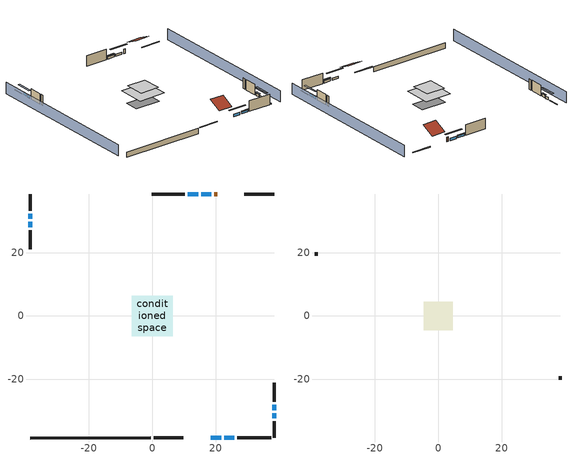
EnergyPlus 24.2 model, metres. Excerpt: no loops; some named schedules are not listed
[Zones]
conditioned space
 floor adiabatic (AdiabaticFloorConstruction): -6.44,-6.44 -6.44,6.44 6.44,6.44 6.44,-6.44 z2.74
 floor foundation (Slab1 construction): -6.11,-3.39 -6.11,3.39 6.11,3.39 6.11,-3.39 z-2.13
 wall outside (RimJoist1 construction): 0.4,-38.54 9.82,-38.54 z0.3:0.61
 wall outside (RimJoist2 construction): -38.54,38.54 -38.54,33.3 z0.3:0.61
 wall outside (RimJoist3 construction): 38.54,38.54 29.12,38.54 z0.3:0.61
 wall outside (RimJoist4 construction): 38.54,-38.54 38.54,-33.3 z0.3:0.61
 wall outside (AdiabaticWallConstruction 1): 20.46,38.54 19.54,38.54 z0.3:2.34
 wall outside (AdiabaticWallConstruction): 18.48,-38.54 21.74,-38.54 / 22.67,-38.54 25.93,-38.54 z0.3:1.4; -38.54,32.37 -38.54,30.65 / -38.54,29.72 -38.54,28.01 / 38.54,-32.37 38.54,-30.65 / 38.54,-29.72 38.54,-28.01 z0.3:1.46; 18.61,38.54 15.41,38.54 z0.3:1.37; 14.48,38.54 11.17,38.54 z0.3:1.43
 wall outside (Wall1 construction): 26.86,-38.54 37.61,-38.54 z0.3:5.18
 wall outside (Wall2 construction): -38.54,27.08 -38.54,21.11 z0.3:5.18
 wall outside (Wall3 construction): 10.24,38.54 -0.13,38.54 z0.3:5.18
 wall outside (Wall4 construction): 38.54,-27.08 38.54,-21.11 z0.3:5.18
 wall foundation (FoundationWall1 construction): -38.54,-38.54 -0.53,-38.54 z-2.13:0.3
 window (WindowConstruction): 18.48,-38.54 21.74,-38.54 z0.3:1.4
 window (WindowConstruction 1): 22.67,-38.54 25.93,-38.54 z0.3:1.4
 window (WindowConstruction 2): -38.54,32.37 -38.54,30.65 z0.3:1.46
 window (WindowConstruction 3): -38.54,29.72 -38.54,28.01 z0.3:1.46
 window (WindowConstruction 4): 18.61,38.54 15.41,38.54 z0.3:1.37
 window (WindowConstruction 5): 14.48,38.54 11.17,38.54 z0.3:1.43
 window (WindowConstruction 6): 38.54,-32.37 38.54,-30.65 z0.3:1.46
 window (WindowConstruction 7): 38.54,-29.72 38.54,-28.01 z0.3:1.46
 door (Door): 20.46,38.54 19.54,38.54 z0.3:2.34
 ceiling adiabatic (AdiabaticFloorConstruction): 6.44,-6.44 6.44,6.44 -6.44,6.44 -6.44,-6.44 z2.74
attic - vented
 floor to conditioned space (Floor1 construction Reversed): -4.55,-4.55 -4.55,4.55 4.55,4.55 4.55,-4.55 z5.18
 wall outside (Wall5 construction): -38.54,20.18 -38.54,19 z0.3:5.18
 wall outside (Wall6 construction): 38.54,-20.18 38.54,-19 z0.3:5.18
 roof outside (Roof1 construction): 17.55,-38.54,5.18 17.55,-32.45,8.23 10.74,-32.45,8.23 10.74,-38.54,5.18
 roof outside (Roof2 construction): 21.38,38.54,5.18 21.38,32.45,8.23 28.19,32.45,8.23 28.19,38.54,5.18
shading: -43.11,38.54 -43.11,-38.54 / 43.11,-38.54 43.11,38.54 z0:5.18; 24.49,-38.54 15.74,-38.54 15.74,-39.15 24.49,-39.15 z4.15; 26.24,-38.54 22.37,-38.54 22.37,-39.15 26.24,-39.15 z1.71; -38.54,27.91 -38.54,35.11 -39.15,35.11 -39.15,27.91 z4.21; -38.54,27.7 -38.54,30.03 -39.15,30.03 -39.15,27.7 z1.77; 12.66,38.54 21.36,38.54 21.36,39.15 12.66,39.15 z4.11; 10.86,38.54 14.78,38.54 14.78,39.15 10.86,39.15 z1.74; 38.54,-27.91 38.54,-35.11 39.15,-35.11 39.15,-27.91 z4.21; 38.54,-27.7 38.54,-30.03 39.15,-30.03 39.15,-27.7 z1.77
[Building]
Building 1: Terrain=Suburbs
[Site:Location]
Columbus Port Colum_OH_USA: Latitude {deg}=39.99; Longitude {deg}=-82.88; Time Zone {hr}=-5; Elevation {m}=249
[Site:GroundTemperature:Shallow]
7.622, 5.57623, 5.4124, 6.38322, 10.2805, 14.1597, 17.5227, 19.653, 19.834, 18.1013, 14.8241, 11.0639
[Site:WaterMainsTemperature]
Calculation Method=Schedule; Temperature Schedule=mains temperature schedule
[Material] Roughness=Rough; Thermal Absorptance=0.9
Name | Thickness {m} | Conductivity {W/m-K} | Density {kg/m3} | Specific Heat {J/kg-K} | Solar Absorptance | Visible Absorptance
asphalt or fiberglass shingles | 0.00635 | 0.162714 | 1121.4 | 1465.45 | 0.85 | 0.85
ceiling loosefill ins | 0.169333 | 0.0480833 | 16.02 | 1046.75 | 0.7 | 0.7
ceiling stud and cavity | 0.1397 | 0.0824711 | 65.682 | 1177.47 | 0.7 | 0.7
concrete 4.0 in. | 0.1016 | 1.803125 | 2242.8 | 837.4 | 0.7 | 0.7
concrete 8.0 in. | 0.2032 | 1.803125 | 2242.8 | 837.4 | 0.7 | 0.7
door material | 0.04445 | 0.0612267 | 512.64 | 1214.23 | 0.7 | 0.7
exterior vertical ins | 0.077724 | 0.029427 | 32.04 | 1214.23 | 0.7 | 0.7
floor covering | 0.0127 | 0.0450781 | 54.468 | 1339.84 | 0.9 | 0.9
floor covering 1 | 0.0127 | 0.0433444 | 54.468 | 1339.84 | 0.6 | 0.6
floor rigid ins; wall rigid ins | 0.512978 | 0.029427 | 32.04 | 1214.23 | 0.7 | 0.7
floor stud and cavity | 0.1397 | 1.75129 | 37.0049 | 1207.88 | 0.7 | 0.7
furniture material conditioned space 1 | 0.1524 | 0.115458 | 640.8 | 1214.23 | 0.6 | 0.6
gypsum board | 0.0127 | 0.160291 | 801 | 837.4 | 0.6 | 0.6
gypsum board 1 | 0.0127 | 0.160291 | 801 | 837.4 | 0.7 | 0.7
osb sheathing 0.5 in. | 0.0127 | 0.115458 | 512.64 | 1214.23 | 0.6 | 0.6
osb sheathing 0.5 in. 1 | 0.0127 | 0.115458 | 512.64 | 1214.23 | 0.7 | 0.7
osb sheathing 0.75 in. | 0.01905 | 0.115458 | 512.64 | 1214.23 | 0.7 | 0.7
osb sheathing 2.0 in. | 0.0508 | 0.115458 | 512.64 | 1214.23 | 0.7 | 0.7
rim joist rigid ins | 0.051816 | 0.029427 | 32.04 | 1214.23 | 0.7 | 0.7
rim joist stud and cavity | 0.0508 | 0.0700343 | 125.044 | 1163.47 | 0.6 | 0.6
roof rigid ins | 0.00281632 | 0.029427 | 32.04 | 1214.23 | 0.7 | 0.7
vinyl siding | 0.009525 | 0.089435 | 177.822 | 1046.75 | 0.5 | 0.5
wall stud and cavity | 0.1397 | 0.0950889 | 139.0536 | 1170.24 | 0.7 | 0.7
wall stud and cavity 1 | 0.1397 | 0.419005 | 139.0536 | 1170.24 | 0.6 | 0.6
wall stud and cavity 2 | 0.0889 | 0.380278 | 52.3479 | 1209.89 | 0.7 | 0.7
wall stud and cavity 3 | 0.0889 | 0.391764 | 83.0341 | 1211.67 | 0.7 | 0.7
wood siding; wood siding 1 | 0.0254 | 0.102417 | 544.68 | 1172.36 | 0.7 | 0.7
[WindowMaterial:SimpleGlazingSystem]
WindowMaterial: U-Factor {W/m2-K}=2.78222; Solar Heat Gain Coefficient=0.56
[Construction]
AdiabaticFloorConstruction: floor stud and cavity, floor rigid ins, osb sheathing 0.75 in., floor covering 1
AdiabaticWallConstruction: wood siding, wall rigid ins, wall stud and cavity 2, gypsum board
AdiabaticWallConstruction 1: wood siding 1, wall rigid ins, wall stud and cavity 2, gypsum board
Door: door material
Floor1 construction Reversed: gypsum board, ceiling stud and cavity, ceiling loosefill ins
FoundationWall1 construction: concrete 8.0 in., gypsum board 1
furniture construction conditioned space 1: furniture material conditioned space 1
PartitionWallConstruction: gypsum board, wall stud and cavity 3, gypsum board
RimJoist1 construction; RimJoist2 construction; RimJoist3 construction; RimJoist4 construction: vinyl siding, rim joist rigid ins, osb sheathing 2.0 in., rim joist stud and cavity
Roof1 construction; Roof2 construction: asphalt or fiberglass shingles, roof rigid ins, osb sheathing 0.5 in.
Slab1 construction: concrete 4.0 in., floor covering
Wall1 construction; Wall2 construction; Wall3 construction; Wall4 construction: vinyl siding, osb sheathing 0.5 in. 1, wall stud and cavity, gypsum board
Wall5 construction; Wall6 construction: vinyl siding, osb sheathing 0.5 in. 1, wall stud and cavity 1
WindowConstruction; WindowConstruction 1; WindowConstruction 2; WindowConstruction 3; WindowConstruction 4; WindowConstruction 5; WindowConstruction 6; WindowConstruction 7: WindowMaterial
[Zone] Multiplier=1; Part of Total Floor Area=Yes
Name | Volume {m3}
attic - vented | 56.2946
conditioned space | 606.66
[Space]
Name | Zone | Volume {m3}
attic - vented 1 | attic - vented | 56.2946
conditioned space 1 | conditioned space | 606.66
[ZoneInfiltration:EffectiveLeakageArea]
infil|attic - vented 1: Zone or Space=attic - vented 1; Schedule=Always On Discrete; Effective Air Leakage Area {cm2}=2764.21; Stack Coefficient=0.000550864; Wind Coefficient=4.40494e-05
[ZoneMixing]
whole house fan mix: Zone or Space=attic - vented; Schedule=Always On Continuous; Design Flow Rate Calculation Method=Flow/Zone; Design Flow Rate {m3/s}=0; Source Zone or Space=conditioned space
[SurfaceProperty:ExposedFoundationPerimeter]
Slab1: Exposed Perimeter Calculation Method=TotalExposedPerimeter; Total Exposed Perimeter {m}=38.00856
[SurfaceProperty:IncidentSolarMultiplier] Incident Solar Multiplier=1; Incident Solar Multiplier Schedule=trans schedule winter=0.85 summer=0.7
Window1; Window2; Window3; Window4; Window5; Window6; Window7; Window8
[InternalMass] Zone or ZoneList=conditioned space; Space or SpaceList=conditioned space 1
Name | Construction | Surface Area {m2}
furniture mass conditioned space 1 | furniture construction conditioned space 1 | 99.5177
partition wall mass | PartitionWallConstruction | 248.794
[Lights]
interior lighting: Zone or ZoneList or Space or SpaceList=conditioned space 1; Schedule=lighting_interior; Design Level Calculation Method=LightingLevel; Lighting Level {W}=1425.37; Return Air Fraction=0; Fraction Radiant=0.6; Fraction Visible=0.2; Fraction Replaceable=1
[People]
occupants: Zone or ZoneList or Space or SpaceList=conditioned space 1; Number of People Schedule=occupants; Number of People Calculation Method=People; Number of People=3; Fraction Radiant=0.314171; Sensible Heat Fraction=0.56303; Activity Level Schedule=occupants activity schedule; Carbon Dioxide Generation Rate {m3/s-W}=0; Enable ASHRAE 55 Comfort Warnings=No; Mean Radiant Temperature Calculation Type=EnclosureAveraged
[ElectricEquipment] Zone or ZoneList or Space or SpaceList=conditioned space 1; Design Level Calculation Method=EquipmentLevel
Name | Schedule | Design Level {W} | Fraction Latent | Fraction Radiant | Fraction Lost
ceiling fan | ceiling_fan | 21.3925 | 0 | 0.558 | 0
clothes dryer | clothes_dryer | 8521.98 | 0.015 | 0.081 | 0.85
clothes washer | clothes_washer | 175.761 | 0.03 | 0.162 | 0.7
cooking range | cooking_range | 870.615 | 0.08 | 0.432 | 0.2
dishwasher | dishwasher | 522.806 | 0.3 | 0.18 | 0.4
fridge | fridge schedule | 57.4402 | 0 | 0.6 | 0
mech vent bath fan 0 | mech vent bath fan 0 schedule | 30 | 0 | 0 | 1
mech vent house fan | mech vent house fan schedule | 0 | 0 | 0 | 1
mech vent house fan cfis | mech vent house fan cfis schedule | 0 | 0 | 0 | 0
mech vent range fan 0 | mech vent range fan 0 schedule | 30 | 0 | 0 | 1
misc plug loads | plug_loads_other | 502.115 | 0.021 | 0.558 | 0.049
whole house fan | Always On Discrete | 0 | 0 | 0 | 1
[OtherEquipment] Zone or ZoneList or Space or SpaceList=conditioned space 1; Design Level Calculation Method=EquipmentLevel
Name | Fuel Type | Schedule | Design Level {W} | Fraction Latent | Fraction Radiant | Fraction Lost
mech vent house fan latent load equip | None | Always On Discrete | 0 | 1 | 0 | 0
mech vent house fan sensible load equip | None | Always On Discrete | 0 | 0 | 0 | 0
water heater energy adjustment1 | NaturalGas | Always On Discrete | 0.01 | 0 | 0 | 1
water latent | None | hot_water_fixtures | 726.74 | 1 | 0 | 0
water sensible | None | hot_water_fixtures | -716.233 | 0 | 0.6 | 0
[ZoneInfiltration:DesignFlowRate] Zone or ZoneList or Space or SpaceList=conditioned space 1; Schedule=Always On Discrete; Design Flow Rate Calculation Method=Flow/Zone; Design Flow Rate {m3/s}=0
infil flow; natural vent flow; whole house fan flow
[Foundation:Kiva]
Foundation Kiva 1: Initial Indoor Air Temperature {C}=16.1111; Wall Height Above Grade {m}=0.3048; Wall Depth Below Slab {m}=0.2032; Custom Block Material Name 1=exterior vertical ins; Custom Block Depth 1 {m}=2.4384; Custom Block X Position 1 {m}=0.2159; Custom Block Z Position 1 {m}=0
[Foundation:Kiva:Settings]
Soil Conductivity {W/m-K}=2.4234; Soil Density {kg/m3}=1842.3; Soil Specific Heat {J/kg-K}=418.7; Ground Solar Absorptivity=0.9; Ground Thermal Absorptivity=0.9; Ground Surface Roughness {m}=0.03; Far-Field Width {m}=40; Deep-Ground Boundary Condition=ZeroFlux; Deep-Ground Depth {m}=40; Minimum Cell Dimension {m}=0.2; Maximum Cell Growth Coefficient=3; Simulation Timestep=Timestep
[Exterior:Lights]
exterior lighting: Schedule=exterior lighting schedule; Design Level {W}=84.5718
[Schedule:Constant]
Name | Hourly Value
Always On Continuous; mech vent house fan schedule; mech vent house fan cfis schedule; Always On Discrete | 1
occupants activity schedule | 117.228
[Schedule:Day:Interval]
trans schedule winter=0.85 summer=0.7 allday1; trans schedule winter=0.85 summer=0.7 allday305: No, 24:00, 0.85
trans schedule winter=0.85 summer=0.7 allday91: No, 24:00, 0.7
trans schedule winter=0.85 summer=0.7 default day; fridge schedule default day; mech vent bath fan 0 schedule default day; mech vent range fan 0 schedule default day; exterior lighting schedule default day: No, 24:00, 0
fridge schedule allday1; fridge schedule allday12: No, 01:00, 0.610949, 02:00, 0.595675, 03:00, 0.580401, 04:00, 0.565128, 06:00, 0.549854, 07:00, 0.580401, 08:00, 0.610949, 10:00, 0.626223, 12:00, 0.610949, 15:00, 0.641496, 16:00, 0.626223, 17:00, 0.672044, 18:00, 0.733139, 19:00, 0.763686, 20:00, 0.733139, 21:00, 0.717865, 22:00, 0.702591, 23:00, 0.672044, 24:00, 0.626223
fridge schedule allday2: No, 01:00, 0.609489, 02:00, 0.594252, 03:00, 0.579015, 04:00, 0.563777, 06:00, 0.54854, 07:00, 0.579015, 08:00, 0.609489, 10:00, 0.624726, 12:00, 0.609489, 15:00, 0.639964, 16:00, 0.624726, 17:00, 0.670438, 18:00, 0.731387, 19:00, 0.761861, 20:00, 0.731387, 21:00, 0.71615, 22:00, 0.700912, 23:00, 0.670438, 24:00, 0.624726
fridge schedule allday3: No, 01:00, 0.791241, 02:00, 0.77146, 03:00, 0.751679, 04:00, 0.731898, 06:00, 0.712117, 07:00, 0.751679, 08:00, 0.791241, 10:00, 0.811022, 12:00, 0.791241, 15:00, 0.830803, 16:00, 0.811022, 17:00, 0.870365, 18:00, 0.949489, 19:00, 0.989051, 20:00, 0.949489, 21:00, 0.929708, 22:00, 0.909927, 23:00, 0.870365, 24:00, 0.811022
fridge schedule allday6: No, 01:00, 0.8, 02:00, 0.78, 03:00, 0.76, 04:00, 0.74, 06:00, 0.72, 07:00, 0.76, 08:00, 0.8, 10:00, 0.82, 12:00, 0.8, 15:00, 0.84, 16:00, 0.82, 17:00, 0.88, 18:00, 0.96, 19:00, 1, 20:00, 0.96, 21:00, 0.94, 22:00, 0.92, 23:00, 0.88, 24:00, 0.82
fridge schedule allday10: No, 01:00, 0.679562, 02:00, 0.662573, 03:00, 0.645584, 04:00, 0.628595, 06:00, 0.611606, 07:00, 0.645584, 08:00, 0.679562, 10:00, 0.696551, 12:00, 0.679562, 15:00, 0.71354, 16:00, 0.696551, 17:00, 0.747518, 18:00, 0.815474, 19:00, 0.849453, 20:00, 0.815474, 21:00, 0.798485, 22:00, 0.781496, 23:00, 0.747518, 24:00, 0.696551
fridge schedule allday11: No, 01:00, 0.675182, 02:00, 0.658303, 03:00, 0.641423, 04:00, 0.624544, 06:00, 0.607664, 07:00, 0.641423, 08:00, 0.675182, 10:00, 0.692062, 12:00, 0.675182, 15:00, 0.708942, 16:00, 0.692062, 17:00, 0.742701, 18:00, 0.810219, 19:00, 0.843978, 20:00, 0.810219, 21:00, 0.793339, 22:00, 0.77646, 23:00, 0.742701, 24:00, 0.692062
mech vent bath fan 0 schedule allday1: No, 12:00, 0, 13:00, 1, 24:00, 0
mech vent range fan 0 schedule allday1: No, 17:00, 0, 18:00, 1, 24:00, 0
exterior lighting schedule weekday1: No, 05:00, 0.434959, 06:00, 0.349858, 07:00, 0.330947, 08:00, 0.321491, 09:00, 0.312035, 10:00, 0.264757, 11:00, 0.208024, 12:00, 0.141834, 13:00, 0.113467, 15:00, 0.104012, 16:00, 0.113467, 17:00, 0.179657, 18:00, 0.349858, 19:00, 0.463325, 20:00, 0.614615, 21:00, 0.860461, 22:00, 0.99284, 23:00, 0.860461, 24:00, 0.595704
exterior lighting schedule weekday2: No, 05:00, 0.438095, 06:00, 0.352381, 07:00, 0.333333, 08:00, 0.32381, 09:00, 0.314286, 10:00, 0.266667, 11:00, 0.209524, 12:00, 0.142857, 13:00, 0.114286, 15:00, 0.104762, 16:00, 0.114286, 17:00, 0.180952, 18:00, 0.352381, 19:00, 0.466667, 20:00, 0.619048, 21:00, 0.866667, 22:00, 1, 23:00, 0.866667, 24:00, 0.6
exterior lighting schedule weekday3: No, 05:00, 0.346085, 06:00, 0.278373, 07:00, 0.263325, 08:00, 0.255802, 09:00, 0.248278, 10:00, 0.21066, 11:00, 0.165519, 12:00, 0.112854, 13:00, 0.090283, 15:00, 0.0827594, 16:00, 0.090283, 17:00, 0.142948, 18:00, 0.278373, 19:00, 0.368656, 20:00, 0.489033, 21:00, 0.684646, 22:00, 0.789976, 23:00, 0.684646, 24:00, 0.473986
exterior lighting schedule weekend1: No, 02:00, 0.434959, 04:00, 0.425503, 05:00, 0.434959, 06:00, 0.425503, 07:00, 0.416047, 08:00, 0.38768, 09:00, 0.340402, 10:00, 0.283669, 11:00, 0.226935, 12:00, 0.15129, 13:00, 0.113467, 15:00, 0.104012, 16:00, 0.113467, 17:00, 0.179657, 18:00, 0.359314, 19:00, 0.45387, 20:00, 0.567337, 21:00, 0.784816, 22:00, 0.926651, 23:00, 0.803728, 24:00, 0.557882
exterior lighting schedule weekend2: No, 02:00, 0.438095, 04:00, 0.428571, 05:00, 0.438095, 06:00, 0.428571, 07:00, 0.419048, 08:00, 0.390476, 09:00, 0.342857, 10:00, 0.285714, 11:00, 0.228571, 12:00, 0.152381, 13:00, 0.114286, 15:00, 0.104762, 16:00, 0.114286, 17:00, 0.180952, 18:00, 0.361905, 19:00, 0.457143, 20:00, 0.571429, 21:00, 0.790476, 22:00, 0.933333, 23:00, 0.809524, 24:00, 0.561905
[Schedule:Week:Daily]
trans schedule winter=0.85 summer=0.7 Week Rule - Jan1-Mar31: trans schedule winter=0.85 summer=0.7 allday1, trans schedule winter=0.85 summer=0.7 allday1, trans schedule winter=0.85 summer=0.7 allday1, trans schedule winter=0.85 summer=0.7 allday1, trans schedule winter=0.85 summer=0.7 allday1, trans schedule winter=0.85 summer=0.7 allday1, trans schedule winter=0.85 summer=0.7 allday1, trans schedule winter=0.85 summer=0.7 default day, trans schedule winter=0.85 summer=0.7 default day, trans schedule winter=0.85 summer=0.7 default day, trans schedule winter=0.85 summer=0.7 default day, trans schedule winter=0.85 summer=0.7 default day
trans schedule winter=0.85 summer=0.7 Week Rule - Apr1-Oct27: trans schedule winter=0.85 summer=0.7 allday91, trans schedule winter=0.85 summer=0.7 allday91, trans schedule winter=0.85 summer=0.7 allday91, trans schedule winter=0.85 summer=0.7 allday91, trans schedule winter=0.85 summer=0.7 allday91, trans schedule winter=0.85 summer=0.7 allday91, trans schedule winter=0.85 summer=0.7 allday91, trans schedule winter=0.85 summer=0.7 default day, trans schedule winter=0.85 summer=0.7 default day, trans schedule winter=0.85 summer=0.7 default day, trans schedule winter=0.85 summer=0.7 default day, trans schedule winter=0.85 summer=0.7 default day
trans schedule winter=0.85 summer=0.7 Week Rule - Oct28-Nov3: trans schedule winter=0.85 summer=0.7 allday91, trans schedule winter=0.85 summer=0.7 allday91, trans schedule winter=0.85 summer=0.7 allday91, trans schedule winter=0.85 summer=0.7 allday91, trans schedule winter=0.85 summer=0.7 allday305, trans schedule winter=0.85 summer=0.7 allday305, trans schedule winter=0.85 summer=0.7 allday305, trans schedule winter=0.85 summer=0.7 default day, trans schedule winter=0.85 summer=0.7 default day, trans schedule winter=0.85 summer=0.7 default day, trans schedule winter=0.85 summer=0.7 default day, trans schedule winter=0.85 summer=0.7 default day
trans schedule winter=0.85 summer=0.7 Week Rule - Nov4-Dec31: trans schedule winter=0.85 summer=0.7 allday305, trans schedule winter=0.85 summer=0.7 allday305, trans schedule winter=0.85 summer=0.7 allday305, trans schedule winter=0.85 summer=0.7 allday305, trans schedule winter=0.85 summer=0.7 allday305, trans schedule winter=0.85 summer=0.7 allday305, trans schedule winter=0.85 summer=0.7 allday305, trans schedule winter=0.85 summer=0.7 default day, trans schedule winter=0.85 summer=0.7 default day, trans schedule winter=0.85 summer=0.7 default day, trans schedule winter=0.85 summer=0.7 default day, trans schedule winter=0.85 summer=0.7 default day
fridge schedule Week Rule - Jan1-Jan27: fridge schedule allday1, fridge schedule allday1, fridge schedule allday1, fridge schedule allday1, fridge schedule allday1, fridge schedule allday1, fridge schedule allday1, fridge schedule default day, fridge schedule default day, fridge schedule default day, fridge schedule default day, fridge schedule default day
fridge schedule Week Rule - Jan28-Feb3: fridge schedule allday1, fridge schedule allday1, fridge schedule allday1, fridge schedule allday1, fridge schedule allday2, fridge schedule allday2, fridge schedule allday2, fridge schedule default day, fridge schedule default day, fridge schedule default day, fridge schedule default day, fridge schedule default day
fridge schedule Week Rule - Feb4-Feb24: fridge schedule allday2, fridge schedule allday2, fridge schedule allday2, fridge schedule allday2, fridge schedule allday2, fridge schedule allday2, fridge schedule allday2, fridge schedule default day, fridge schedule default day, fridge schedule default day, fridge schedule default day, fridge schedule default day
fridge schedule Week Rule - Feb25-Mar3: fridge schedule allday2, fridge schedule allday2, fridge schedule allday2, fridge schedule allday2, fridge schedule allday3, fridge schedule allday3, fridge schedule allday3, fridge schedule default day, fridge schedule default day, fridge schedule default day, fridge schedule default day, fridge schedule default day
fridge schedule Week Rule - Mar4-May26: fridge schedule allday3, fridge schedule allday3, fridge schedule allday3, fridge schedule allday3, fridge schedule allday3, fridge schedule allday3, fridge schedule allday3, fridge schedule default day, fridge schedule default day, fridge schedule default day, fridge schedule default day, fridge schedule default day
fridge schedule Week Rule - May27-Jun2: fridge schedule allday3, fridge schedule allday3, fridge schedule allday3, fridge schedule allday3, fridge schedule allday3, fridge schedule allday6, fridge schedule allday6, fridge schedule default day, fridge schedule default day, fridge schedule default day, fridge schedule default day, fridge schedule default day
fridge schedule Week Rule - Jun3-Sep29: fridge schedule allday6, fridge schedule allday6, fridge schedule allday6, fridge schedule allday6, fridge schedule allday6, fridge schedule allday6, fridge schedule allday6, fridge schedule default day, fridge schedule default day, fridge schedule default day, fridge schedule default day, fridge schedule default day
fridge schedule Week Rule - Sep30-Oct6: fridge schedule allday6, fridge schedule allday10, fridge schedule allday10, fridge schedule allday10, fridge schedule allday10, fridge schedule allday10, fridge schedule allday10, fridge schedule default day, fridge schedule default day, fridge schedule default day, fridge schedule default day, fridge schedule default day
fridge schedule Week Rule - Oct7-Oct27: fridge schedule allday10, fridge schedule allday10, fridge schedule allday10, fridge schedule allday10, fridge schedule allday10, fridge schedule allday10, fridge schedule allday10, fridge schedule default day, fridge schedule default day, fridge schedule default day, fridge schedule default day, fridge schedule default day
fridge schedule Week Rule - Oct28-Nov3: fridge schedule allday10, fridge schedule allday10, fridge schedule allday10, fridge schedule allday10, fridge schedule allday11, fridge schedule allday11, fridge schedule allday11, fridge schedule default day, fridge schedule default day, fridge schedule default day, fridge schedule default day, fridge schedule default day
fridge schedule Week Rule - Nov4-Nov24: fridge schedule allday11, fridge schedule allday11, fridge schedule allday11, fridge schedule allday11, fridge schedule allday11, fridge schedule allday11, fridge schedule allday11, fridge schedule default day, fridge schedule default day, fridge schedule default day, fridge schedule default day, fridge schedule default day
fridge schedule Week Rule - Nov25-Dec1: fridge schedule allday11, fridge schedule allday11, fridge schedule allday11, fridge schedule allday11, fridge schedule allday11, fridge schedule allday11, fridge schedule allday12, fridge schedule default day, fridge schedule default day, fridge schedule default day, fridge schedule default day, fridge schedule default day
fridge schedule Week Rule - Dec2-Dec31: fridge schedule allday12, fridge schedule allday12, fridge schedule allday12, fridge schedule allday12, fridge schedule allday12, fridge schedule allday12, fridge schedule allday12, fridge schedule default day, fridge schedule default day, fridge schedule default day, fridge schedule default day, fridge schedule default day
mech vent bath fan 0 schedule Week Rule - Jan1-Dec31: mech vent bath fan 0 schedule allday1, mech vent bath fan 0 schedule allday1, mech vent bath fan 0 schedule allday1, mech vent bath fan 0 schedule allday1, mech vent bath fan 0 schedule allday1, mech vent bath fan 0 schedule allday1, mech vent bath fan 0 schedule allday1, mech vent bath fan 0 schedule default day, mech vent bath fan 0 schedule default day, mech vent bath fan 0 schedule default day, mech vent bath fan 0 schedule default day, mech vent bath fan 0 schedule default day
mech vent range fan 0 schedule Week Rule - Jan1-Dec31: mech vent range fan 0 schedule allday1, mech vent range fan 0 schedule allday1, mech vent range fan 0 schedule allday1, mech vent range fan 0 schedule allday1, mech vent range fan 0 schedule allday1, mech vent range fan 0 schedule allday1, mech vent range fan 0 schedule allday1, mech vent range fan 0 schedule default day, mech vent range fan 0 schedule default day, mech vent range fan 0 schedule default day, mech vent range fan 0 schedule default day, mech vent range fan 0 schedule default day
exterior lighting schedule Week Rule - Jan1-Jan6: exterior lighting schedule weekday1, exterior lighting schedule weekday1, exterior lighting schedule weekday1, exterior lighting schedule weekday1, exterior lighting schedule weekday1, exterior lighting schedule weekday1, exterior lighting schedule weekend1, exterior lighting schedule default day, exterior lighting schedule default day, exterior lighting schedule default day, exterior lighting schedule default day, exterior lighting schedule default day
exterior lighting schedule Week Rule - Jan7-Jan27: exterior lighting schedule weekend1, exterior lighting schedule weekday1, exterior lighting schedule weekday1, exterior lighting schedule weekday1, exterior lighting schedule weekday1, exterior lighting schedule weekday1, exterior lighting schedule weekend1, exterior lighting schedule default day, exterior lighting schedule default day, exterior lighting schedule default day, exterior lighting schedule default day, exterior lighting schedule default day
exterior lighting schedule Week Rule - Jan28-Feb3: exterior lighting schedule weekend1, exterior lighting schedule weekday1, exterior lighting schedule weekday1, exterior lighting schedule weekday1, exterior lighting schedule weekday2, exterior lighting schedule weekday2, exterior lighting schedule weekend2, exterior lighting schedule default day, exterior lighting schedule default day, exterior lighting schedule default day, exterior lighting schedule default day, exterior lighting schedule default day
exterior lighting schedule Week Rule - Feb4-Feb24: exterior lighting schedule weekend2, exterior lighting schedule weekday2, exterior lighting schedule weekday2, exterior lighting schedule weekday2, exterior lighting schedule weekday2, exterior lighting schedule weekday2, exterior lighting schedule weekend2, exterior lighting schedule default day, exterior lighting schedule default day, exterior lighting schedule default day, exterior lighting schedule default day, exterior lighting schedule default day
exterior lighting schedule Week Rule - Feb25-Mar3: exterior lighting schedule weekend2, exterior lighting schedule weekday2, exterior lighting schedule weekday2, exterior lighting schedule weekday2, exterior lighting schedule weekday3, exterior lighting schedule weekday3, exterior lighting schedule weekend3, exterior lighting schedule default day, exterior lighting schedule default day, exterior lighting schedule default day, exterior lighting schedule default day, exterior lighting schedule default day
exterior lighting schedule Week Rule - Mar4-Mar31: exterior lighting schedule weekend3, exterior lighting schedule weekday3, exterior lighting schedule weekday3, exterior lighting schedule weekday3, exterior lighting schedule weekday3, exterior lighting schedule weekday3, exterior lighting schedule weekend3, exterior lighting schedule default day, exterior lighting schedule default day, exterior lighting schedule default day, exterior lighting schedule default day, exterior lighting schedule default day
exterior lighting schedule Week Rule - Apr1-Apr28: exterior lighting schedule weekend4, exterior lighting schedule weekday4, exterior lighting schedule weekday4, exterior lighting schedule weekday4, exterior lighting schedule weekday4, exterior lighting schedule weekday4, exterior lighting schedule weekend4, exterior lighting schedule default day, exterior lighting schedule default day, exterior lighting schedule default day, exterior lighting schedule default day, exterior lighting schedule default day
exterior lighting schedule Week Rule - Apr29-May5: exterior lighting schedule weekend4, exterior lighting schedule weekday4, exterior lighting schedule weekday5, exterior lighting schedule weekday5, exterior lighting schedule weekday5, exterior lighting schedule weekday5, exterior lighting schedule weekend5, exterior lighting schedule default day, exterior lighting schedule default day, exterior lighting schedule default day, exterior lighting schedule default day, exterior lighting schedule default day
exterior lighting schedule Week Rule - May6-May26: exterior lighting schedule weekend5, exterior lighting schedule weekday5, exterior lighting schedule weekday5, exterior lighting schedule weekday5, exterior lighting schedule weekday5, exterior lighting schedule weekday5, exterior lighting schedule weekend5, exterior lighting schedule default day, exterior lighting schedule default day, exterior lighting schedule default day, exterior lighting schedule default day, exterior lighting schedule default day
exterior lighting schedule Week Rule - May27-Jun2: exterior lighting schedule weekend5, exterior lighting schedule weekday5, exterior lighting schedule weekday5, exterior lighting schedule weekday5, exterior lighting schedule weekday5, exterior lighting schedule weekday6, exterior lighting schedule weekend6, exterior lighting schedule default day, exterior lighting schedule default day, exterior lighting schedule default day, exterior lighting schedule default day, exterior lighting schedule default day
exterior lighting schedule Week Rule - Jun3-Jun30: exterior lighting schedule weekend6, exterior lighting schedule weekday6, exterior lighting schedule weekday6, exterior lighting schedule weekday6, exterior lighting schedule weekday6, exterior lighting schedule weekday6, exterior lighting schedule weekend6, exterior lighting schedule default day, exterior lighting schedule default day, exterior lighting schedule default day, exterior lighting schedule default day, exterior lighting schedule default day
exterior lighting schedule Week Rule - Jul1-Aug25: exterior lighting schedule weekend7, exterior lighting schedule weekday7, exterior lighting schedule weekday7, exterior lighting schedule weekday7, exterior lighting schedule weekday7, exterior lighting schedule weekday7, exterior lighting schedule weekend7, exterior lighting schedule default day, exterior lighting schedule default day, exterior lighting schedule default day, exterior lighting schedule default day, exterior lighting schedule default day
exterior lighting schedule Week Rule - Aug26-Sep1: exterior lighting schedule weekend7, exterior lighting schedule weekday7, exterior lighting schedule weekday7, exterior lighting schedule weekday7, exterior lighting schedule weekday7, exterior lighting schedule weekday7, exterior lighting schedule weekend9, exterior lighting schedule default day, exterior lighting schedule default day, exterior lighting schedule default day, exterior lighting schedule default day, exterior lighting schedule default day
exterior lighting schedule Week Rule - Sep2-Sep29: exterior lighting schedule weekend9, exterior lighting schedule weekday9, exterior lighting schedule weekday9, exterior lighting schedule weekday9, exterior lighting schedule weekday9, exterior lighting schedule weekday9, exterior lighting schedule weekend9, exterior lighting schedule default day, exterior lighting schedule default day, exterior lighting schedule default day, exterior lighting schedule default day, exterior lighting schedule default day
exterior lighting schedule Week Rule - Sep30-Oct6: exterior lighting schedule weekend9, exterior lighting schedule weekday10, exterior lighting schedule weekday10, exterior lighting schedule weekday10, exterior lighting schedule weekday10, exterior lighting schedule weekday10, exterior lighting schedule weekend10, exterior lighting schedule default day, exterior lighting schedule default day, exterior lighting schedule default day, exterior lighting schedule default day, exterior lighting schedule default day
exterior lighting schedule Week Rule - Oct7-Oct27: exterior lighting schedule weekend10, exterior lighting schedule weekday10, exterior lighting schedule weekday10, exterior lighting schedule weekday10, exterior lighting schedule weekday10, exterior lighting schedule weekday10, exterior lighting schedule weekend10, exterior lighting schedule default day, exterior lighting schedule default day, exterior lighting schedule default day, exterior lighting schedule default day, exterior lighting schedule default day
exterior lighting schedule Week Rule - Oct28-Nov3: exterior lighting schedule weekend10, exterior lighting schedule weekday10, exterior lighting schedule weekday10, exterior lighting schedule weekday10, exterior lighting schedule weekday11, exterior lighting schedule weekday11, exterior lighting schedule weekend11, exterior lighting schedule default day, exterior lighting schedule default day, exterior lighting schedule default day, exterior lighting schedule default day, exterior lighting schedule default day
exterior lighting schedule Week Rule - Nov4-Nov24: exterior lighting schedule weekend11, exterior lighting schedule weekday11, exterior lighting schedule weekday11, exterior lighting schedule weekday11, exterior lighting schedule weekday11, exterior lighting schedule weekday11, exterior lighting schedule weekend11, exterior lighting schedule default day, exterior lighting schedule default day, exterior lighting schedule default day, exterior lighting schedule default day, exterior lighting schedule default day
exterior lighting schedule Week Rule - Nov25-Dec1: exterior lighting schedule weekend11, exterior lighting schedule weekday11, exterior lighting schedule weekday11, exterior lighting schedule weekday11, exterior lighting schedule weekday11, exterior lighting schedule weekday11, exterior lighting schedule weekend12, exterior lighting schedule default day, exterior lighting schedule default day, exterior lighting schedule default day, exterior lighting schedule default day, exterior lighting schedule default day
exterior lighting schedule Week Rule - Dec2-Dec31: exterior lighting schedule weekend12, exterior lighting schedule weekday12, exterior lighting schedule weekday12, exterior lighting schedule weekday12, exterior lighting schedule weekday12, exterior lighting schedule weekday12, exterior lighting schedule weekend12, exterior lighting schedule default day, exterior lighting schedule default day, exterior lighting schedule default day, exterior lighting schedule default day, exterior lighting schedule default day
[Schedule:Year]
trans schedule winter=0.85 summer=0.7: trans schedule winter=0.85 summer=0.7 Week Rule - Jan1-Mar31, 1, 1, 3, 31, trans schedule winter=0.85 summer=0.7 Week Rule - Apr1-Oct27, 4, 1, 10, 27, trans schedule winter=0.85 summer=0.7 Week Rule - Oct28-Nov3, 10, 28, 11, 3, trans schedule winter=0.85 summer=0.7 Week Rule - Nov4-Dec31, 11, 4, 12, 31
fridge schedule: fridge schedule Week Rule - Jan1-Jan27, 1, 1, 1, 27, fridge schedule Week Rule - Jan28-Feb3, 1, 28, 2, 3, fridge schedule Week Rule - Feb4-Feb24, 2, 4, 2, 24, fridge schedule Week Rule - Feb25-Mar3, 2, 25, 3, 3, fridge schedule Week Rule - Mar4-May26, 3, 4, 5, 26, fridge schedule Week Rule - May27-Jun2, 5, 27, 6, 2, fridge schedule Week Rule - Jun3-Sep29, 6, 3, 9, 29, fridge schedule Week Rule - Sep30-Oct6, 9, 30, 10, 6, fridge schedule Week Rule - Oct7-Oct27, 10, 7, 10, 27, fridge schedule Week Rule - Oct28-Nov3, 10, 28, 11, 3, fridge schedule Week Rule - Nov4-Nov24, 11, 4, 11, 24, fridge schedule Week Rule - Nov25-Dec1, 11, 25, 12, 1, fridge schedule Week Rule - Dec2-Dec31, 12, 2, 12, 31
mech vent bath fan 0 schedule: mech vent bath fan 0 schedule Week Rule - Jan1-Dec31, 1, 1, 12, 31
mech vent range fan 0 schedule: mech vent range fan 0 schedule Week Rule - Jan1-Dec31, 1, 1, 12, 31
exterior lighting schedule: exterior lighting schedule Week Rule - Jan1-Jan6, 1, 1, 1, 6, exterior lighting schedule Week Rule - Jan7-Jan27, 1, 7, 1, 27, exterior lighting schedule Week Rule - Jan28-Feb3, 1, 28, 2, 3, exterior lighting schedule Week Rule - Feb4-Feb24, 2, 4, 2, 24, exterior lighting schedule Week Rule - Feb25-Mar3, 2, 25, 3, 3, exterior lighting schedule Week Rule - Mar4-Mar31, 3, 4, 3, 31, exterior lighting schedule Week Rule - Apr1-Apr28, 4, 1, 4, 28, exterior lighting schedule Week Rule - Apr29-May5, 4, 29, 5, 5, exterior lighting schedule Week Rule - May6-May26, 5, 6, 5, 26, exterior lighting schedule Week Rule - May27-Jun2, 5, 27, 6, 2, exterior lighting schedule Week Rule - Jun3-Jun30, 6, 3, 6, 30, exterior lighting schedule Week Rule - Jul1-Aug25, 7, 1, 8, 25, exterior lighting schedule Week Rule - Aug26-Sep1, 8, 26, 9, 1, exterior lighting schedule Week Rule - Sep2-Sep29, 9, 2, 9, 29, exterior lighting schedule Week Rule - Sep30-Oct6, 9, 30, 10, 6, exterior lighting schedule Week Rule - Oct7-Oct27, 10, 7, 10, 27, exterior lighting schedule Week Rule - Oct28-Nov3, 10, 28, 11, 3, exterior lighting schedule Week Rule - Nov4-Nov24, 11, 4, 11, 24, exterior lighting schedule Week Rule - Nov25-Dec1, 11, 25, 12, 1, exterior lighting schedule Week Rule - Dec2-Dec31, 12, 2, 12, 31
[Schedule:File] File=in.schedules.csv; Rows to Skip at Top=1; Number of Hours of Data=8760; Column Separator=Comma; Interpolate to Timestep=No; Minutes per Item=15; Adjust Schedule for Daylight Savings=Yes
Name | Column Number
lighting_interior | 2
occupants | 1
ceiling_fan | 8
clothes_dryer | 7
clothes_washer | 6
cooking_range | 4
dishwasher | 5
plug_loads_other | 9
hot_water_fixtures | 13
[Schedule:Compact]
mains temperature schedule: Through: 01/01, For: AllDays, Until: 24:00, 10.4806, Through: 01/02, For: AllDays, Until: 24:00, 10.41, Through: 01/03, For: AllDays, Until: 24:00, 10.3411, Through: 01/04, For: AllDays, Until: 24:00, 10.2733, Through: 01/05, For: AllDays, Until: 24:00, 10.2078, Through: 01/06, For: AllDays, Until: 24:00, 10.1433, Through: 01/07, For: AllDays, Until: 24:00, 10.0806, Through: 01/08, For: AllDays, Until: 24:00, 10.02, Through: 01/09, For: AllDays, Until: 24:00, 9.96056, Through: 01/10, For: AllDays, Until: 24:00, 9.90333, Through: 01/11, For: AllDays, Until: 24:00, 9.84778, Through: 01/12, For: AllDays, Until: 24:00, 9.79389, Through: 01/13, For: AllDays, Until: 24:00, 9.74167, Through: 01/14, For: AllDays, Until: 24:00, 9.69111, Through: 01/15, For: AllDays, Until: 24:00, 9.64278, Through: 01/16, For: AllDays, Until: 24:00, 9.59611, Through: 01/17, For: AllDays, Until: 24:00, 9.55111, Through: 01/18, For: AllDays, Until: 24:00, 9.50833, Through: 01/19, For: AllDays, Until: 24:00, 9.46667, Through: 01/20, For: AllDays, Until: 24:00, 9.42778, Through: 01/21, For: AllDays, Until: 24:00, 9.39, Through: 01/22, For: AllDays, Until: 24:00, 9.35444, Through: 01/23, For: AllDays, Until: 24:00, 9.32111, Through: 01/24, For: AllDays, Until: 24:00, 9.28944, Through: 01/25, For: AllDays, Until: 24:00, 9.25944, Through: 01/26, For: AllDays, Until: 24:00, 9.23167, Through: 01/27, For: AllDays, Until: 24:00, 9.20611, Through: 01/28, For: AllDays, Until: 24:00, 9.18222, Through: 01/29, For: AllDays, Until: 24:00, 9.16, Through: 01/30, For: AllDays, Until: 24:00, 9.14, Through: 01/31, For: AllDays, Until: 24:00, 9.12167, Through: 02/01, For: AllDays, Until: 24:00, 9.10611, Through: 02/02, For: AllDays, Until: 24:00, 9.09167, Through: 02/03, For: AllDays, Until: 24:00, 9.07944, Through: 02/04, For: AllDays, Until: 24:00, 9.06944, Through: 02/05, For: AllDays, Until: 24:00, 9.06167, Through: 02/06, For: AllDays, Until: 24:00, 9.055, Through: 02/07, For: AllDays, Until: 24:00, 9.05111, Through: 02/08, For: AllDays, Until: 24:00, 9.04889, Through: 02/09, For: AllDays, Until: 24:00, 9.04889, Through: 02/10, For: AllDays, Until: 24:00, 9.05056, Through: 02/11, For: AllDays, Until: 24:00, 9.05444, Through: 02/12, For: AllDays, Until: 24:00, 9.06056, Through: 02/13, For: AllDays, Until: 24:00, 9.06833, Through: 02/14, For: AllDays, Until: 24:00, 9.07778, Through: 02/15, For: AllDays, Until: 24:00, 9.09, Through: 02/16, For: AllDays, Until: 24:00, 9.10389, Through: 02/17, For: AllDays, Until: 24:00, 9.11944, Through: 02/18, For: AllDays, Until: 24:00, 9.13722, Through: 02/19, For: AllDays, Until: 24:00, 9.15667, Through: 02/20, For: AllDays, Until: 24:00, 9.17889, Through: 02/21, For: AllDays, Until: 24:00, 9.20222, Through: 02/22, For: AllDays, Until: 24:00, 9.22778, Through: 02/23, For: AllDays, Until: 24:00, 9.25556, Through: 02/24, For: AllDays, Until: 24:00, 9.285, Through: 02/25, For: AllDays, Until: 24:00, 9.31611, Through: 02/26, For: AllDays, Until: 24:00, 9.34944, Through: 02/27, For: AllDays, Until: 24:00, 9.385, Through: 02/28, For: AllDays, Until: 24:00, 9.42222, Through: 03/01, For: AllDays, Until: 24:00, 9.46111, Through: 03/02, For: AllDays, Until: 24:00, 9.50222, Through: 03/03, For: AllDays, Until: 24:00, 9.545, Through: 03/04, For: AllDays, Until: 24:00, 9.58944, Through: 03/05, For: AllDays, Until: 24:00, 9.63556, Through: 03/06, For: AllDays, Until: 24:00, 9.68389, Through: 03/07, For: AllDays, Until: 24:00, 9.73389, Through: 03/08, For: AllDays, Until: 24:00, 9.78611, Through: 03/09, For: AllDays, Until: 24:00, 9.83944, Through: 03/10, For: AllDays, Until: 24:00, 9.895, Through: 03/11, For: AllDays, Until: 24:00, 9.95222, Through: 03/12, For: AllDays, Until: 24:00, 10.0111, Through: 03/13, For: AllDays, Until: 24:00, 10.0717, Through: 03/14, For: AllDays, Until: 24:00, 10.1339, Through: 03/15, For: AllDays, Until: 24:00, 10.1978, Through: 03/16, For: AllDays, Until: 24:00, 10.2639, Through: 03/17, For: AllDays, Until: 24:00, 10.3311, Through: 03/18, For: AllDays, Until: 24:00, 10.4, Through: 03/19, For: AllDays, Until: 24:00, 10.4706, Through: 03/20, For: AllDays, Until: 24:00, 10.5422, Through: 03/21, For: AllDays, Until: 24:00, 10.6161, Through: 03/22, For: AllDays, Until: 24:00, 10.6911, Through: 03/23, For: AllDays, Until: 24:00, 10.7678, Through: 03/24, For: AllDays, Until: 24:00, 10.8461, Through: 03/25, For: AllDays, Until: 24:00, 10.9256, Through: 03/26, For: AllDays, Until: 24:00, 11.0067, Through: 03/27, For: AllDays, Until: 24:00, 11.0889, Through: 03/28, For: AllDays, Until: 24:00, 11.1728, Through: 03/29, For: AllDays, Until: 24:00, 11.2583, Through: 03/30, For: AllDays, Until: 24:00, 11.345, Through: 03/31, For: AllDays, Until: 24:00, 11.4328, Through: 04/01, For: AllDays, Until: 24:00, 11.5217, Through: 04/02, For: AllDays, Until: 24:00, 11.6122, Through: 04/03, For: AllDays, Until: 24:00, 11.7039, Through: 04/04, For: AllDays, Until: 24:00, 11.7967, Through: 04/05, For: AllDays, Until: 24:00, 11.8911, Through: 04/06, For: AllDays, Until: 24:00, 11.9861, Through: 04/07, For: AllDays, Until: 24:00, 12.0828, Through: 04/08, For: AllDays, Until: 24:00, 12.18, Through: 04/09, For: AllDays, Until: 24:00, 12.2783, Through: 04/10, For: AllDays, Until: 24:00, 12.3783, Through: 04/11, For: AllDays, Until: 24:00, 12.4789, Through: 04/12, For: AllDays, Until: 24:00, 12.58, Through: 04/13, For: AllDays, Until: 24:00, 12.6828, Through: 04/14, For: AllDays, Until: 24:00, 12.7861, Through: 04/15, For: AllDays, Until: 24:00, 12.8906, Through: 04/16, For: AllDays, Until: 24:00, 12.9956, Through: 04/17, For: AllDays, Until: 24:00, 13.1017, Through: 04/18, For: AllDays, Until: 24:00, 13.2083, Through: 04/19, For: AllDays, Until: 24:00, 13.3161, Through: 04/20, For: AllDays, Until: 24:00, 13.4244, Through: 04/21, For: AllDays, Until: 24:00, 13.5333, Through: 04/22, For: AllDays, Until: 24:00, 13.6433, Through: 04/23, For: AllDays, Until: 24:00, 13.7533, Through: 04/24, For: AllDays, Until: 24:00, 13.8644, Through: 04/25, For: AllDays, Until: 24:00, 13.9761, Through: 04/26, For: AllDays, Until: 24:00, 14.0878, Through: 04/27, For: AllDays, Until: 24:00, 14.2006, Through: 04/28, For: AllDays, Until: 24:00, 14.3133, Through: 04/29, For: AllDays, Until: 24:00, 14.4267, Through: 04/30, For: AllDays, Until: 24:00, 14.5406, Through: 05/01, For: AllDays, Until: 24:00, 14.655, Through: 05/02, For: AllDays, Until: 24:00, 14.7694, Through: 05/03, For: AllDays, Until: 24:00, 14.8844, Through: 05/04, For: AllDays, Until: 24:00, 14.9994, Through: 05/05, For: AllDays, Until: 24:00, 15.115, Through: 05/06, For: AllDays, Until: 24:00, 15.2306, Through: 05/07, For: AllDays, Until: 24:00, 15.3461, Through: 05/08, For: AllDays, Until: 24:00, 15.4622, Through: 05/09, For: AllDays, Until: 24:00, 15.5778, Through: 05/10, For: AllDays, Until: 24:00, 15.6939, Through: 05/11, For: AllDays, Until: 24:00, 15.81, Through: 05/12, For: AllDays, Until: 24:00, 15.9261, Through: 05/13, For: AllDays, Until: 24:00, 16.0422, Through: 05/14, For: AllDays, Until: 24:00, 16.1583, Through: 05/15, For: AllDays, Until: 24:00, 16.2739, Through: 05/16, For: AllDays, Until: 24:00, 16.3894, Through: 05/17, For: AllDays, Until: 24:00, 16.505, Through: 05/18, For: AllDays, Until: 24:00, 16.6206, Through: 05/19, For: AllDays, Until: 24:00, 16.7356, Through: 05/20, For: AllDays, Until: 24:00, 16.85, Through: 05/21, For: AllDays, Until: 24:00, 16.965, Through: 05/22, For: AllDays, Until: 24:00, 17.0789, Through: 05/23, For: AllDays, Until: 24:00, 17.1928, Through: 05/24, For: AllDays, Until: 24:00, 17.3061, Through: 05/25, For: AllDays, Until: 24:00, 17.4189, Through: 05/26, For: AllDays, Until: 24:00, 17.5311, Through: 05/27, For: AllDays, Until: 24:00, 17.6428, Through: 05/28, For: AllDays, Until: 24:00, 17.7544, Through: 05/29, For: AllDays, Until: 24:00, 17.865, Through: 05/30, For: AllDays, Until: 24:00, 17.975, Through: 05/31, For: AllDays, Until: 24:00, 18.085, Through: 06/01, For: AllDays, Until: 24:00, 18.1933, Through: 06/02, For: AllDays, Until: 24:00, 18.3017, Through: 06/03, For: AllDays, Until: 24:00, 18.4089, Through: 06/04, For: AllDays, Until: 24:00, 18.5156, Through: 06/05, For: AllDays, Until: 24:00, 18.6211, Through: 06/06, For: AllDays, Until: 24:00, 18.7261, Through: 06/07, For: AllDays, Until: 24:00, 18.8306, Through: 06/08, For: AllDays, Until: 24:00, 18.9333, Through: 06/09, For: AllDays, Until: 24:00, 19.0356, Through: 06/10, For: AllDays, Until: 24:00, 19.1372, Through: 06/11, For: AllDays, Until: 24:00, 19.2372, Through: 06/12, For: AllDays, Until: 24:00, 19.3367, Through: 06/13, For: AllDays, Until: 24:00, 19.435, Through: 06/14, For: AllDays, Until: 24:00, 19.5317, Through: 06/15, For: AllDays, Until: 24:00, 19.6278, Through: 06/16, For: AllDays, Until: 24:00, 19.7228, Through: 06/17, For: AllDays, Until: 24:00, 19.8167, Through: 06/18, For: AllDays, Until: 24:00, 19.9089, Through: 06/19, For: AllDays, Until: 24:00, 20.0006, Through: 06/20, For: AllDays, Until: 24:00, 20.0906, Through: 06/21, For: AllDays, Until: 24:00, 20.1794, Through: 06/22, For: AllDays, Until: 24:00, 20.2667, Through: 06/23, For: AllDays, Until: 24:00, 20.3528, Through: 06/24, For: AllDays, Until: 24:00, 20.4378, Through: 06/25, For: AllDays, Until: 24:00, 20.5211, Through: 06/26, For: AllDays, Until: 24:00, 20.6033, Through: 06/27, For: AllDays, Until: 24:00, 20.6839, Through: 06/28, For: AllDays, Until: 24:00, 20.7633, Through: 06/29, For: AllDays, Until: 24:00, 20.8406, Through: 06/30, For: AllDays, Until: 24:00, 20.9172, Through: 07/01, For: AllDays, Until: 24:00, 20.9917, Through: 07/02, For: AllDays, Until: 24:00, 21.065, Through: 07/03, For: AllDays, Until: 24:00, 21.1367, Through: 07/04, For: AllDays, Until: 24:00, 21.2067, Through: 07/05, For: AllDays, Until: 24:00, 21.275, Through: 07/06, For: AllDays, Until: 24:00, 21.3417, Through: 07/07, For: AllDays, Until: 24:00, 21.4067, Through: 07/08, For: AllDays, Until: 24:00, 21.4706, Through: 07/09, For: AllDays, Until: 24:00, 21.5322, Through: 07/10, For: AllDays, Until: 24:00, 21.5922, Through: 07/11, For: AllDays, Until: 24:00, 21.6506, Through: 07/12, For: AllDays, Until: 24:00, 21.7072, Through: 07/13, For: AllDays, Until: 24:00, 21.7622, Through: 07/14, For: AllDays, Until: 24:00, 21.815, Through: 07/15, For: AllDays, Until: 24:00, 21.8667, Through: 07/16, For: AllDays, Until: 24:00, 21.9161, Through: 07/17, For: AllDays, Until: 24:00, 21.9639, Through: 07/18, For: AllDays, Until: 24:00, 22.01, Through: 07/19, For: AllDays, Until: 24:00, 22.0539, Through: 07/20, For: AllDays, Until: 24:00, 22.0961, Through: 07/21, For: AllDays, Until: 24:00, 22.1361, Through: 07/22, For: AllDays, Until: 24:00, 22.175, Through: 07/23, For: AllDays, Until: 24:00, 22.2117, Through: 07/24, For: AllDays, Until: 24:00, 22.2461, Through: 07/25, For: AllDays, Until: 24:00, 22.2789, Through: 07/26, For: AllDays, Until: 24:00, 22.3094, Through: 07/27, For: AllDays, Until: 24:00, 22.3383, Through: 07/28, For: AllDays, Until: 24:00, 22.3656, Through: 07/29, For: AllDays, Until: 24:00, 22.3906, Through: 07/30, For: AllDays, Until: 24:00, 22.4139, Through: 07/31, For: AllDays, Until: 24:00, 22.435, Through: 08/01, For: AllDays, Until: 24:00, 22.4539, Through: 08/02, For: AllDays, Until: 24:00, 22.4711, Through: 08/03, For: AllDays, Until: 24:00, 22.4861, Through: 08/04, For: AllDays, Until: 24:00, 22.4994, Through: 08/05, For: AllDays, Until: 24:00, 22.5106, Through: 08/06, For: AllDays, Until: 24:00, 22.52, Through: 08/07, For: AllDays, Until: 24:00, 22.5272, Through: 08/08, For: AllDays, Until: 24:00, 22.5322, Through: 08/09, For: AllDays, Until: 24:00, 22.5356, Through: 08/10, For: AllDays, Until: 24:00, 22.5367, Through: 08/11, For: AllDays, Until: 24:00, 22.5361, Through: 08/12, For: AllDays, Until: 24:00, 22.5333, Through: 08/13, For: AllDays, Until: 24:00, 22.5289, Through: 08/14, For: AllDays, Until: 24:00, 22.5222, Through: 08/15, For: AllDays, Until: 24:00, 22.5133, Through: 08/16, For: AllDays, Until: 24:00, 22.5028, Through: 08/17, For: AllDays, Until: 24:00, 22.49, Through: 08/18, For: AllDays, Until: 24:00, 22.475, Through: 08/19, For: AllDays, Until: 24:00, 22.4583, Through: 08/20, For: AllDays, Until: 24:00, 22.44, Through: 08/21, For: AllDays, Until: 24:00, 22.4194, Through: 08/22, For: AllDays, Until: 24:00, 22.3967, Through: 08/23, For: AllDays, Until: 24:00, 22.3722, Through: 08/24, For: AllDays, Until: 24:00, 22.3456, Through: 08/25, For: AllDays, Until: 24:00, 22.3172, Through: 08/26, For: AllDays, Until: 24:00, 22.2872, Through: 08/27, For: AllDays, Until: 24:00, 22.2544, Through: 08/28, For: AllDays, Until: 24:00, 22.2206, Through: 08/29, For: AllDays, Until: 24:00, 22.1844, Through: 08/30, For: AllDays, Until: 24:00, 22.1467, Through: 08/31, For: AllDays, Until: 24:00, 22.1067, Through: 09/01, For: AllDays, Until: 24:00, 22.065, Through: 09/02, For: AllDays, Until: 24:00, 22.0211, Through: 09/03, For: AllDays, Until: 24:00, 21.9761, Through: 09/04, For: AllDays, Until: 24:00, 21.9283, Through: 09/05, For: AllDays, Until: 24:00, 21.8794, Through: 09/06, For: AllDays, Until: 24:00, 21.8289, Through: 09/07, For: AllDays, Until: 24:00, 21.7761, Through: 09/08, For: AllDays, Until: 24:00, 21.7217, Through: 09/09, For: AllDays, Until: 24:00, 21.6656, Through: 09/10, For: AllDays, Until: 24:00, 21.6072, Through: 09/11, For: AllDays, Until: 24:00, 21.5478, Through: 09/12, For: AllDays, Until: 24:00, 21.4861, Through: 09/13, For: AllDays, Until: 24:00, 21.4233, Through: 09/14, For: AllDays, Until: 24:00, 21.3583, Through: 09/15, For: AllDays, Until: 24:00, 21.2922, Through: 09/16, For: AllDays, Until: 24:00, 21.2244, Through: 09/17, For: AllDays, Until: 24:00, 21.1544, Through: 09/18, For: AllDays, Until: 24:00, 21.0833, Through: 09/19, For: AllDays, Until: 24:00, 21.0106, Through: 09/20, For: AllDays, Until: 24:00, 20.9367, Through: 09/21, For: AllDays, Until: 24:00, 20.8606, Through: 09/22, For: AllDays, Until: 24:00, 20.7833, Through: 09/23, For: AllDays, Until: 24:00, 20.7044, Through: 09/24, For: AllDays, Until: 24:00, 20.6244, Through: 09/25, For: AllDays, Until: 24:00, 20.5428, Through: 09/26, For: AllDays, Until: 24:00, 20.4594, Through: 09/27, For: AllDays, Until: 24:00, 20.375, Through: 09/28, For: AllDays, Until: 24:00, 20.2889, Through: 09/29, For: AllDays, Until: 24:00, 20.2022, Through: 09/30, For: AllDays, Until: 24:00, 20.1133, Through: 10/01, For: AllDays, Until: 24:00, 20.0239, Through: 10/02, For: AllDays, Until: 24:00, 19.9328, Through: 10/03, For: AllDays, Until: 24:00, 19.8406, Through: 10/04, For: AllDays, Until: 24:00, 19.7472, Through: 10/05, For: AllDays, Until: 24:00, 19.6522, Through: 10/06, For: AllDays, Until: 24:00, 19.5567, Through: 10/07, For: AllDays, Until: 24:00, 19.46, Through: 10/08, For: AllDays, Until: 24:00, 19.3622, Through: 10/09, For: AllDays, Until: 24:00, 19.2628, Through: 10/10, For: AllDays, Until: 24:00, 19.1628, Through: 10/11, For: AllDays, Until: 24:00, 19.0617, Through: 10/12, For: AllDays, Until: 24:00, 18.96, Through: 10/13, For: AllDays, Until: 24:00, 18.8572, Through: 10/14, For: AllDays, Until: 24:00, 18.7533, Through: 10/15, For: AllDays, Until: 24:00, 18.6483, Through: 10/16, For: AllDays, Until: 24:00, 18.5428, Through: 10/17, For: AllDays, Until: 24:00, 18.4367, Through: 10/18, For: AllDays, Until: 24:00, 18.3294, Through: 10/19, For: AllDays, Until: 24:00, 18.2217, Through: 10/20, For: AllDays, Until: 24:00, 18.1128, Through: 10/21, For: AllDays, Until: 24:00, 18.0033, Through: 10/22, For: AllDays, Until: 24:00, 17.8933, Through: 10/23, For: AllDays, Until: 24:00, 17.7828, Through: 10/24, For: AllDays, Until: 24:00, 17.6717, Through: 10/25, For: AllDays, Until: 24:00, 17.56, Through: 10/26, For: AllDays, Until: 24:00, 17.4478, Through: 10/27, For: AllDays, Until: 24:00, 17.335, Through: 10/28, For: AllDays, Until: 24:00, 17.2217, Through: 10/29, For: AllDays, Until: 24:00, 17.1083, Through: 10/30, For: AllDays, Until: 24:00, 16.9939, Through: 10/31, For: AllDays, Until: 24:00, 16.88, Through: 11/01, For: AllDays, Until: 24:00, 16.765, Through: 11/02, For: AllDays, Until: 24:00, 16.65, Through: 11/03, For: AllDays, Until: 24:00, 16.535, Through: 11/04, For: AllDays, Until: 24:00, 16.4194, Through: 11/05, For: AllDays, Until: 24:00, 16.3039, Through: 11/06, For: AllDays, Until: 24:00, 16.1878, Through: 11/07, For: AllDays, Until: 24:00, 16.0722, Through: 11/08, For: AllDays, Until: 24:00, 15.9561, Through: 11/09, For: AllDays, Until: 24:00, 15.84, Through: 11/10, For: AllDays, Until: 24:00, 15.7239, Through: 11/11, For: AllDays, Until: 24:00, 15.6078, Through: 11/12, For: AllDays, Until: 24:00, 15.4917, Through: 11/13, For: AllDays, Until: 24:00, 15.3761, Through: 11/14, For: AllDays, Until: 24:00, 15.26, Through: 11/15, For: AllDays, Until: 24:00, 15.1444, Through: 11/16, For: AllDays, Until: 24:00, 15.0294, Through: 11/17, For: AllDays, Until: 24:00, 14.9139, Through: 11/18, For: AllDays, Until: 24:00, 14.7989, Through: 11/19, For: AllDays, Until: 24:00, 14.6844, Through: 11/20, For: AllDays, Until: 24:00, 14.57, Through: 11/21, For: AllDays, Until: 24:00, 14.4561, Through: 11/22, For: AllDays, Until: 24:00, 14.3428, Through: 11/23, For: AllDays, Until: 24:00, 14.2294, Through: 11/24, For: AllDays, Until: 24:00, 14.1167, Through: 11/25, For: AllDays, Until: 24:00, 14.0044, Through: 11/26, For: AllDays, Until: 24:00, 13.8928, Through: 11/27, For: AllDays, Until: 24:00, 13.7822, Through: 11/28, For: AllDays, Until: 24:00, 13.6717, Through: 11/29, For: AllDays, Until: 24:00, 13.5617, Through: 11/30, For: AllDays, Until: 24:00, 13.4522, Through: 12/01, For: AllDays, Until: 24:00, 13.3439, Through: 12/02, For: AllDays, Until: 24:00, 13.2361, Through: 12/03, For: AllDays, Until: 24:00, 13.1294, Through: 12/04, For: AllDays, Until: 24:00, 13.0228, Through: 12/05, For: AllDays, Until: 24:00, 12.9178, Through: 12/06, For: AllDays, Until: 24:00, 12.8128, Through: 12/07, For: AllDays, Until: 24:00, 12.7094, Through: 12/08, For: AllDays, Until: 24:00, 12.6067, Through: 12/09, For: AllDays, Until: 24:00, 12.505, Through: 12/10, For: AllDays, Until: 24:00, 12.4039, Through: 12/11, For: AllDays, Until: 24:00, 12.3039, Through: 12/12, For: AllDays, Until: 24:00, 12.205, Through: 12/13, For: AllDays, Until: 24:00, 12.1078, Through: 12/14, For: AllDays, Until: 24:00, 12.0111, Through: 12/15, For: AllDays, Until: 24:00, 11.9156, Through: 12/16, For: AllDays, Until: 24:00, 11.8211, Through: 12/17, For: AllDays, Until: 24:00, 11.7278, Through: 12/18, For: AllDays, Until: 24:00, 11.6356, Through: 12/19, For: AllDays, Until: 24:00, 11.545, Through: 12/20, For: AllDays, Until: 24:00, 11.4556, Through: 12/21, For: AllDays, Until: 24:00, 11.3672, Through: 12/22, For: AllDays, Until: 24:00, 11.2806, Through: 12/23, For: AllDays, Until: 24:00, 11.195, Through: 12/24, For: AllDays, Until: 24:00, 11.1106, Through: 12/25, For: AllDays, Until: 24:00, 11.0278, Through: 12/26, For: AllDays, Until: 24:00, 10.9461, Through: 12/27, For: AllDays, Until: 24:00, 10.8661, Through: 12/28, For: AllDays, Until: 24:00, 10.7878, Through: 12/29, For: AllDays, Until: 24:00, 10.7106, Through: 12/30, For: AllDays, Until: 24:00, 10.635, Through: 12/31, For: AllDays, Until: 24:00, 10.5611
